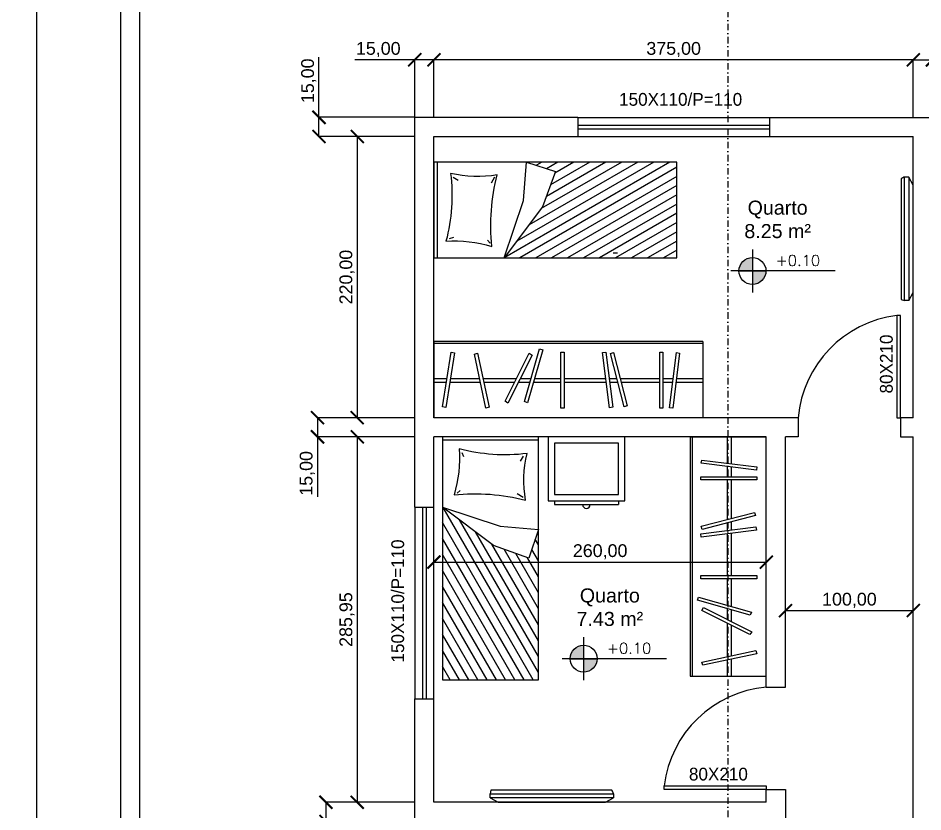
# Model space of a CAD drawing. Header units: metres. Extents: x 13415 to 21618, y 7657 to 10396.
# Drawn here: x 15284 to 15992, y 9153 to 9774 of the extents above; entities that cross this region are included whole.
import ezdxf
from ezdxf.enums import TextEntityAlignment as Align

# ---------------------------------------------------------------- set-up
doc = ezdxf.new("R2010")
doc.units = ezdxf.units.M
doc.header["$LTSCALE"] = 0.2
doc.linetypes.add('DASHDOTX2', pattern=[50.8, 25.4, -12.7, 0, -12.7])
for name, color, linetype in [('01', 1, 'Continuous'), ('02', 2, 'Continuous'), ('03', 3, 'Continuous'), ('04', 4, 'Continuous'), ('05', 5, 'Continuous'), ('06', 6, 'Continuous'), ('ARQ-SÍMBOLOS', 2, 'Continuous'), ('ARQ-TEXTO2', 2, 'Continuous')]:
    doc.layers.add(name, color=color, linetype=linetype)
doc.styles.add('ROMANS', font='romans.shx')
doc.styles.get("Standard").update_dxf_attribs({"font": 'arial.ttf'})
doc.dimstyles.new('Cotas Externas', dxfattribs={"dimtxt": 10, "dimasz": 10.2, "dimexe": 0.125, "dimexo": 0.0625, "dimgap": 2, "dimtad": 1, "dimzin": 1, "dimtxsty": 'Standard', "dimblk": 'ARCHTICK', "dimcen": 0.2, "dimclrd": 2, "dimclre": 2, "dimadec": 0, "dimazin": 0, "dimtfac": 1, "dimtmove": 0, "dimatfit": 3, "dimfxl": 1, "dimarcsym": 0})

# ---------------------------------------------------------------- blocks, each defined once
blk = doc.blocks.new('Solt002')
for p, q in [((-37.5, -5.5), (37.5, -5.5)), ((-25.59, -18.11), (-23.27, -22)), ((22.37, -15.14), (21.16, -18.42)), ((-25.65, -50.32), (-20.91, -47.65)), ((26.07, -47.08), (23.59, -44.94)), ((-37.5, -187.48), (37.06, -58.33)), ((37.5, -58), (-7.5, -73)), ((-2.5, -88), (37.5, -58)), ((-37.5, -174.98), (24.34, -67.87)), ((-33.47, -193), (37.5, -70.07)), ((-7.5, -73), (-37.5, -75.5)), ((-37.5, -75.5), (-30, -98)), ((-37.5, -162.48), (11.61, -77.42)), ((-37.5, -87.48), (-34.97, -83.09)), ((-26.26, -193), (37.5, -82.57)), ((-37.5, -149.98), (-1.12, -86.97)), ((-37.5, -137.48), (-10.65, -90.96)), ((-37.5, -99.98), (-32.33, -91.02)), ((-30, -98), (-2.5, -88)), ((-37.5, -124.98), (-19.78, -94.28)), ((-37.5, -112.48), (-28.91, -97.61)), ((-19.04, -193), (37.5, -95.07)), ((-11.82, -193), (37.5, -107.57)), ((-4.61, -193), (37.5, -120.07)), ((2.61, -193), (37.5, -132.57)), ((9.83, -193), (37.5, -145.07)), ((17.05, -193), (37.5, -157.57)), ((24.26, -193), (37.5, -170.07)), ((31.48, -193), (37.5, -182.57))]:
    blk.add_line(p, q)
blk.add_lwpolyline([(-37.5, -3), (37.5, -3), (37.5, -193), (-37.5, -193)], close=True)
for centre, radius, start, end in [((-11.4, 121.88), 138.97, 262.87129, 284.96727), ((122.85, -19.67), 98.63, 175.76008, 196.90652), ((-114.13, -36.91), 88, 349.80344, 13.73695), ((12.14, -208.01), 160.5, 84.1554, 104.3055)]:
    blk.add_arc(centre, radius, start, end)
blk = doc.blocks.new('Criado006')
for p, q in [((-30, 53), (-30, 3)), ((30, 53), (-30, 53)), ((-25, 53), (-25, 56)), ((25, 56), (-25, 56)), ((25, 53), (25, 56)), ((30, 3), (30, 53)), ((25, 48), (-25, 48)), ((-25, 48), (-25, 8)), ((25, 8), (25, 48)), ((-25, 8), (25, 8)), ((-30, 3), (30, 3))]:
    blk.add_line(p, q)
blk.add_arc((0, 56), 3, 0, 180)
blk = doc.blocks.new('Armario015')
for p, q in [((125, 59.5), (-119.6, 59.5)), ((-119.6, 0), (-119.6, 59.5)), ((125, 0), (125, 59.5)), ((-108.28, 32), (-119.6, 32)), ((-107.72, 29), (-119.6, 29)), ((-107.72, 29), (-119.6, 29)), ((-77.29, 32), (-105.28, 32)), ((-77.29, 32), (-105.28, 32)), ((-78.04, 29), (-104.72, 29)), ((-78.04, 29), (-104.72, 29)), ((-44.55, 29), (-74.99, 29)), ((-46.3, 32), (-74.24, 32)), ((-32.33, 32), (-42.88, 32)), ((-31.33, 29), (-41.13, 29)), ((-4.09, 32), (-29.22, 32)), ((-4.09, 29), (-28.22, 29)), ((37.3, 32), (-1.13, 32)), ((36.86, 29), (-1.13, 29)), ((46.75, 29), (39.84, 29)), ((47.65, 32), (40.29, 32)), ((85.75, 29), (49.83, 29)), ((85.75, 32), (50.73, 32)), ((97.58, 32), (88.71, 32)), ((98, 29), (88.71, 29)), ((125, 32), (100.56, 32)), ((125, 29), (100.99, 29)), ((125, 1.5), (-119.6, 1.5)), ((125, 0), (-119.6, 0))]:
    blk.add_line(p, q)
for points in [[(-103.83, 8.2), (-100.92, 8.75), (-108.95, 51.62), (-111.86, 51.08)], [(-82.84, 9.76), (-79.98, 9.05), (-69.4, 51.37), (-72.27, 52.08)], [(-4.09, 8.34), (-1.13, 8.34), (-1.13, 51.96), (-4.09, 51.96)], [(33.83, 8.6), (36.76, 8.16), (43.15, 51.31), (40.22, 51.75)], [(40.85, 9.34), (43.68, 8.49), (56.21, 50.27), (53.38, 51.12)], [(85.75, 8.34), (88.71, 8.34), (88.71, 51.96), (85.75, 51.96)], [(100.92, 8.58), (103.85, 9), (97.68, 52.18), (94.75, 51.76)], [(-32.88, 8.98), (-30.32, 10.47), (-52.29, 48.15), (-54.85, 46.66)], [(-23.52, 5.57), (-20.72, 6.5), (-34.51, 47.88), (-37.31, 46.95)]]:
    blk.add_lwpolyline(points, close=True)
blk = doc.blocks.new('f')
for p, q in [((22308.27, 6651.54), (22308.27, 6464.27)), ((22308.27, 6651.54), (22367.77, 6651.54)), ((22309.77, 6651.54), (22309.77, 6464.27)), ((22337.27, 6651.54), (22337.27, 6630.89)), ((22340.27, 6651.54), (22340.27, 6630.52)), ((22316.85, 6630.83), (22317.27, 6633.35)), ((22317.27, 6633.35), (22360.45, 6628.05)), ((22360.03, 6625.53), (22316.85, 6630.83)), ((22337.27, 6628.32), (22337.27, 6620.33)), ((22340.27, 6627.96), (22340.27, 6620.33)), ((22360.45, 6628.05), (22360.03, 6625.53)), ((22316.61, 6617.79), (22316.61, 6620.33)), ((22316.61, 6620.33), (22360.23, 6620.33)), ((22360.23, 6620.33), (22360.23, 6617.79)), ((22360.23, 6617.79), (22316.61, 6617.79)), ((22337.27, 6617.79), (22337.27, 6586.9)), ((22340.27, 6617.79), (22340.27, 6587.67)), ((22316.76, 6581.61), (22358.54, 6592.38)), ((22358.54, 6592.38), (22359.39, 6589.95)), ((22359.39, 6589.95), (22317.61, 6579.17)), ((22337.27, 6584.24), (22337.27, 6578.31)), ((22340.27, 6585.02), (22340.27, 6578.69)), ((22316.43, 6575.65), (22359.58, 6581.15)), ((22317.61, 6579.17), (22316.76, 6581.61)), ((22360.02, 6578.63), (22316.87, 6573.14)), ((22340.27, 6576.12), (22340.27, 6543.06)), ((22359.58, 6581.15), (22360.02, 6578.63)), ((22316.87, 6573.14), (22316.43, 6575.65)), ((22337.27, 6575.74), (22337.27, 6543.06)), ((22316.61, 6540.52), (22316.61, 6543.06)), ((22316.61, 6543.06), (22360.23, 6543.06)), ((22360.23, 6540.52), (22316.61, 6540.52)), ((22337.27, 6540.52), (22337.27, 6519.77)), ((22340.27, 6540.52), (22340.27, 6518.92)), ((22360.23, 6543.06), (22360.23, 6540.52)), ((22313.83, 6523.81), (22314.77, 6526.22)), ((22355.22, 6511.95), (22313.83, 6523.81)), ((22314.77, 6526.22), (22356.15, 6514.36)), ((22317.25, 6515.77), (22318.73, 6517.96)), ((22354.93, 6496.87), (22317.25, 6515.77)), ((22318.73, 6517.96), (22356.42, 6499.07)), ((22337.27, 6517.1), (22337.27, 6508.67)), ((22340.27, 6516.24), (22340.27, 6507.17)), ((22356.15, 6514.36), (22355.22, 6511.95)), ((22337.27, 6505.73), (22337.27, 6479.55)), ((22340.27, 6504.22), (22340.27, 6480.19)), ((22356.42, 6499.07), (22354.93, 6496.87)), ((22317.32, 6475.26), (22359.64, 6484.36)), ((22359.64, 6484.36), (22360.35, 6481.89)), ((22360.35, 6481.89), (22318.03, 6472.79)), ((22337.27, 6476.93), (22337.27, 6464.27)), ((22337.27, 6476.93), (22337.27, 6464.27)), ((22340.27, 6477.57), (22340.27, 6464.27)), ((22340.27, 6477.57), (22340.27, 6464.27)), ((22318.03, 6472.79), (22317.32, 6475.26)), ((22308.27, 6464.27), (22367.77, 6464.27))]:
    blk.add_line(p, q)
blk = doc.blocks.new('_ArchTick')
at = {"color": 0, "linetype": 'ByBlock', "const_width": 0.15}
blk.add_lwpolyline([(-0.5, -0.5), (0.5, 0.5)], dxfattribs=at)
blk = doc.blocks.new('*D129')
at = {"layer": '04', "color": 2, "lineweight": -2, "transparency": 16777216}
for p, q in [((15984.34, 9696.53), (15984.34, 9741.59)), ((15984.34, 9741.47), (15999.34, 9741.47)), ((15999.34, 9696.53), (15999.34, 9741.59)), ((15999.34, 9741.47), (16046.31, 9741.47))]:
    blk.add_line(p, q, dxfattribs=at)
at = {"layer": 'Defpoints', "color": 0, "transparency": 16777216}
for p in [(15984.34, 9741.47), (15984.34, 9696.47), (15999.34, 9696.47)]:
    blk.add_point(p, dxfattribs=at)
at = {"layer": '04', "color": 2, "lineweight": -2, "transparency": 16777216, "xscale": 10.2, "yscale": 10.2, "zscale": 10.2, "rotation": 180}
blk.add_blockref('_ArchTick', (15984.34, 9741.47), dxfattribs=at)
at = {"layer": '04', "color": 2, "lineweight": -2, "transparency": 16777216, "xscale": 10.2, "yscale": 10.2, "zscale": 10.2}
blk.add_blockref('_ArchTick', (15999.34, 9741.47), dxfattribs=at)
at = {"layer": '04', "color": 0, "transparency": 16777216, "insert": (16027.93, 9749.48), "char_height": 10, "attachment_point": 5}
blk.add_mtext('15,00', dxfattribs=at)
blk = doc.blocks.new('*D130')
at = {"layer": '04', "color": 2, "lineweight": -2, "transparency": 16777216}
for p, q in [((15609.34, 9696.53), (15609.34, 9741.59)), ((15984.34, 9741.47), (15609.34, 9741.47)), ((15984.34, 9696.53), (15984.34, 9741.59))]:
    blk.add_line(p, q, dxfattribs=at)
at = {"layer": 'Defpoints', "color": 0, "transparency": 16777216}
for p in [(15609.34, 9741.47), (15609.34, 9696.47), (15984.34, 9696.47)]:
    blk.add_point(p, dxfattribs=at)
at = {"layer": '04', "color": 2, "lineweight": -2, "transparency": 16777216, "xscale": 10.2, "yscale": 10.2, "zscale": 10.2, "rotation": 180}
blk.add_blockref('_ArchTick', (15609.34, 9741.47), dxfattribs=at)
at = {"layer": '04', "color": 2, "lineweight": -2, "transparency": 16777216, "xscale": 10.2, "yscale": 10.2, "zscale": 10.2}
blk.add_blockref('_ArchTick', (15984.34, 9741.47), dxfattribs=at)
at = {"layer": '04', "color": 0, "transparency": 16777216, "insert": (15796.84, 9749.48), "char_height": 10, "attachment_point": 5}
blk.add_mtext('375,00', dxfattribs=at)
blk = doc.blocks.new('*D131')
at = {"layer": '04', "color": 2, "lineweight": -2, "transparency": 16777216}
for p, q in [((15594.34, 9741.47), (15547.37, 9741.47)), ((15594.34, 9696.53), (15594.34, 9741.59)), ((15609.34, 9741.47), (15594.34, 9741.47)), ((15609.34, 9696.53), (15609.34, 9741.59))]:
    blk.add_line(p, q, dxfattribs=at)
at = {"layer": 'Defpoints', "color": 0, "transparency": 16777216}
for p in [(15594.34, 9741.47), (15594.34, 9696.47), (15609.34, 9696.47)]:
    blk.add_point(p, dxfattribs=at)
at = {"layer": '04', "color": 2, "lineweight": -2, "transparency": 16777216, "xscale": 10.2, "yscale": 10.2, "zscale": 10.2, "rotation": 180}
blk.add_blockref('_ArchTick', (15594.34, 9741.47), dxfattribs=at)
at = {"layer": '04', "color": 2, "lineweight": -2, "transparency": 16777216, "xscale": 10.2, "yscale": 10.2, "zscale": 10.2}
blk.add_blockref('_ArchTick', (15609.34, 9741.47), dxfattribs=at)
at = {"layer": '04', "color": 0, "transparency": 16777216, "insert": (15565.76, 9749.48), "char_height": 10, "attachment_point": 5}
blk.add_mtext('15,00', dxfattribs=at)
blk = doc.blocks.new('*D134')
at = {"layer": '04', "color": 2, "lineweight": -2, "transparency": 16777216}
for p, q in [((15594.28, 9681.47), (15549.22, 9681.47)), ((15549.34, 9681.47), (15549.34, 9461.47)), ((15594.28, 9461.47), (15549.22, 9461.47))]:
    blk.add_line(p, q, dxfattribs=at)
at = {"layer": 'Defpoints', "color": 0, "transparency": 16777216}
for p in [(15594.34, 9681.47), (15549.34, 9461.47), (15594.34, 9461.47)]:
    blk.add_point(p, dxfattribs=at)
at = {"layer": '04', "color": 2, "lineweight": -2, "transparency": 16777216, "xscale": 10.2, "yscale": 10.2, "zscale": 10.2}
for p, rotation in [((15549.34, 9681.47), 90), ((15549.34, 9461.47), 270)]:
    blk.add_blockref('_ArchTick', p, dxfattribs=dict(at, rotation=rotation))
at = {"layer": '04', "color": 0, "transparency": 16777216, "insert": (15541.33, 9571.47), "char_height": 10, "attachment_point": 5, "rotation": 90}
blk.add_mtext('220,00', dxfattribs=at)
blk = doc.blocks.new('*D135')
at = {"layer": '04', "color": 2, "lineweight": -2, "transparency": 16777216}
for p, q in [((15519.4, 9696.47), (15519.4, 9743.44)), ((15594.28, 9696.47), (15519.28, 9696.47)), ((15519.4, 9681.47), (15519.4, 9696.47)), ((15594.28, 9681.47), (15519.28, 9681.47))]:
    blk.add_line(p, q, dxfattribs=at)
at = {"layer": 'Defpoints', "color": 0, "transparency": 16777216}
for p in [(15519.4, 9696.47), (15594.34, 9696.47), (15594.34, 9681.47)]:
    blk.add_point(p, dxfattribs=at)
at = {"layer": '04', "color": 2, "lineweight": -2, "transparency": 16777216, "xscale": 10.2, "yscale": 10.2, "zscale": 10.2}
for p, rotation in [((15519.4, 9696.47), 90), ((15519.4, 9681.47), 270)]:
    blk.add_blockref('_ArchTick', p, dxfattribs=dict(at, rotation=rotation))
at = {"layer": '04', "color": 0, "transparency": 16777216, "insert": (15511.39, 9725.05), "char_height": 10, "attachment_point": 5, "rotation": 90}
blk.add_mtext('15,00', dxfattribs=at)
blk = doc.blocks.new('*D136')
at = {"layer": '04', "color": 2, "lineweight": -2, "transparency": 16777216}
for p, q in [((15594.28, 9461.47), (15518.11, 9461.47)), ((15518.24, 9461.47), (15518.24, 9446.47)), ((15594.28, 9446.47), (15518.11, 9446.47)), ((15518.24, 9446.47), (15518.24, 9399.5))]:
    blk.add_line(p, q, dxfattribs=at)
at = {"layer": 'Defpoints', "color": 0, "transparency": 16777216}
for p in [(15594.34, 9461.47), (15518.24, 9446.47), (15594.34, 9446.47)]:
    blk.add_point(p, dxfattribs=at)
at = {"layer": '04', "color": 2, "lineweight": -2, "transparency": 16777216, "xscale": 10.2, "yscale": 10.2, "zscale": 10.2}
for p, rotation in [((15518.24, 9461.47), 90), ((15518.24, 9446.47), 270)]:
    blk.add_blockref('_ArchTick', p, dxfattribs=dict(at, rotation=rotation))
at = {"layer": '04', "color": 0, "transparency": 16777216, "insert": (15510.23, 9417.88), "char_height": 10, "attachment_point": 5, "rotation": 90}
blk.add_mtext('15,00', dxfattribs=at)
blk = doc.blocks.new('*D137')
at = {"layer": '04', "color": 2, "lineweight": -2, "transparency": 16777216}
for p, q in [((15594.28, 9446.47), (15549.22, 9446.47)), ((15549.34, 9446.47), (15549.34, 9160.52)), ((15594.28, 9160.52), (15549.22, 9160.52))]:
    blk.add_line(p, q, dxfattribs=at)
at = {"layer": 'Defpoints', "color": 0, "transparency": 16777216}
for p in [(15594.34, 9446.47), (15549.34, 9160.52), (15594.34, 9160.52)]:
    blk.add_point(p, dxfattribs=at)
at = {"layer": '04', "color": 2, "lineweight": -2, "transparency": 16777216, "xscale": 10.2, "yscale": 10.2, "zscale": 10.2}
for p, rotation in [((15549.34, 9446.47), 90), ((15549.34, 9160.52), 270)]:
    blk.add_blockref('_ArchTick', p, dxfattribs=dict(at, rotation=rotation))
at = {"layer": '04', "color": 0, "transparency": 16777216, "insert": (15541.33, 9303.49), "char_height": 10, "attachment_point": 5, "rotation": 90}
blk.add_mtext('285,95', dxfattribs=at)
blk = doc.blocks.new('*D138')
at = {"layer": '04', "color": 2, "lineweight": -2, "transparency": 16777216}
for p, q in [((15594.28, 9160.52), (15524.73, 9160.52)), ((15524.86, 9160.52), (15524.86, 9145.52)), ((15594.28, 9145.52), (15524.73, 9145.52)), ((15524.86, 9145.52), (15524.86, 9098.55))]:
    blk.add_line(p, q, dxfattribs=at)
at = {"layer": 'Defpoints', "color": 0, "transparency": 16777216}
for p in [(15594.34, 9160.52), (15524.86, 9145.52), (15594.34, 9145.52)]:
    blk.add_point(p, dxfattribs=at)
at = {"layer": '04', "color": 2, "lineweight": -2, "transparency": 16777216, "xscale": 10.2, "yscale": 10.2, "zscale": 10.2}
for p, rotation in [((15524.86, 9160.52), 90), ((15524.86, 9145.52), 270)]:
    blk.add_blockref('_ArchTick', p, dxfattribs=dict(at, rotation=rotation))
at = {"layer": '04', "color": 0, "transparency": 16777216, "insert": (15516.85, 9116.93), "char_height": 10, "attachment_point": 5, "rotation": 90}
blk.add_mtext('15,00', dxfattribs=at)
blk = doc.blocks.new('*D164')
at = {"layer": '04', "color": 2, "lineweight": -2, "transparency": 16777216}
for p, q in [((15884.34, 9250.58), (15884.34, 9310.64)), ((15884.34, 9310.52), (15984.34, 9310.52)), ((15984.34, 9250.58), (15984.34, 9310.64))]:
    blk.add_line(p, q, dxfattribs=at)
at = {"layer": 'Defpoints', "color": 0, "transparency": 16777216}
for p in [(15984.34, 9310.52), (15884.34, 9250.52), (15984.34, 9250.52)]:
    blk.add_point(p, dxfattribs=at)
at = {"layer": '04', "color": 2, "lineweight": -2, "transparency": 16777216, "xscale": 10.2, "yscale": 10.2, "zscale": 10.2, "rotation": 180}
blk.add_blockref('_ArchTick', (15884.34, 9310.52), dxfattribs=at)
at = {"layer": '04', "color": 2, "lineweight": -2, "transparency": 16777216, "xscale": 10.2, "yscale": 10.2, "zscale": 10.2}
blk.add_blockref('_ArchTick', (15984.34, 9310.52), dxfattribs=at)
at = {"layer": '04', "color": 0, "transparency": 16777216, "insert": (15934.34, 9318.53), "char_height": 10, "attachment_point": 5}
blk.add_mtext('100,00', dxfattribs=at)
blk = doc.blocks.new('*D165')
at = {"layer": '04', "color": 2, "lineweight": -2, "transparency": 16777216}
for p, q in [((15609.34, 9160.58), (15609.34, 9348.62)), ((15609.34, 9348.49), (15869.34, 9348.49)), ((15869.34, 9254.66), (15869.34, 9348.62))]:
    blk.add_line(p, q, dxfattribs=at)
at = {"layer": 'Defpoints', "color": 0, "transparency": 16777216}
for p in [(15869.34, 9348.49), (15869.34, 9254.6), (15609.34, 9160.52)]:
    blk.add_point(p, dxfattribs=at)
at = {"layer": '04', "color": 2, "lineweight": -2, "transparency": 16777216, "xscale": 10.2, "yscale": 10.2, "zscale": 10.2, "rotation": 180}
blk.add_blockref('_ArchTick', (15609.34, 9348.49), dxfattribs=at)
at = {"layer": '04', "color": 2, "lineweight": -2, "transparency": 16777216, "xscale": 10.2, "yscale": 10.2, "zscale": 10.2}
blk.add_blockref('_ArchTick', (15869.34, 9348.49), dxfattribs=at)
at = {"layer": '04', "color": 0, "transparency": 16777216, "insert": (15739.34, 9356.5), "char_height": 10, "attachment_point": 5}
blk.add_mtext('260,00', dxfattribs=at)
blk = doc.blocks.new('Nível_Planta')
at = {"layer": 'ARQ-SÍMBOLOS', "ltscale": 0.1}
h = blk.add_hatch(color=1, dxfattribs=at)
h.dxf.hatch_style = 1
h.paths.add_polyline_path([(-0.25, 0), (0, 0), (0, 0.25, 0.414214)])
h.paths.add_polyline_path([(0.25, 0), (0, 0), (0, -0.25, 0.414214)])
at = {"layer": 'ARQ-SÍMBOLOS', "color": 1}
for p, q in [((0, 0.4), (0, -0.4)), ((1.535, 0), (-0.4, 0))]:
    blk.add_line(p, q, dxfattribs=at)
at = {"layer": 'ARQ-SÍMBOLOS', "color": 1, "ltscale": 0.1}
blk.add_line((-0.25, 0), (0.25, 0), dxfattribs=at)
at = {"layer": 'ARQ-SÍMBOLOS', "color": 1}
blk.add_circle((0, 0), 0.25, dxfattribs=at)
at = {"layer": 'ARQ-TEXTO2', "style": 'ROMANS'}
blk.add_attdef('NIVEL-ACABADO', text='', height=0.2, dxfattribs=at).set_placement((0.432, 0.034), align=Align.BOTTOM_LEFT)
blk = doc.blocks.new('*D210')
at = {"layer": '04', "color": 2, "lineweight": -2, "transparency": 16777216}
for p, q in [((15364.28, 10291.16), (15298.45, 10291.16)), ((15298.58, 7908.43), (15298.58, 10291.16)), ((15364.28, 7908.43), (15298.45, 7908.43))]:
    blk.add_line(p, q, dxfattribs=at)
at = {"layer": 'Defpoints', "color": 0, "transparency": 16777216}
for p in [(15298.58, 10291.16), (15364.34, 10291.16), (15364.34, 7908.43)]:
    blk.add_point(p, dxfattribs=at)
at = {"layer": '04', "color": 2, "lineweight": -2, "transparency": 16777216, "xscale": 10.2, "yscale": 10.2, "zscale": 10.2}
for p, rotation in [((15298.58, 10291.16), 90), ((15298.58, 7908.43), 270)]:
    blk.add_blockref('_ArchTick', p, dxfattribs=dict(at, rotation=rotation))
at = {"layer": '04', "color": 0, "transparency": 16777216, "insert": (15290.57, 9099.79), "char_height": 10, "attachment_point": 5, "rotation": 90}
blk.add_mtext('2382,73', dxfattribs=at)

msp = doc.modelspace()

# ---------------------------------------------------------------- linework, layer by layer
at = {"color": 8, "linetype": 'Continuous'}
for p, q in [((15974.924, 9648.422), (15974.924, 9553.921)), ((15977.569, 9553.195), (15977.569, 9649.738)), ((15980.955, 9649.738), (15977.569, 9649.738)), ((15749.624, 9590.392), (15753.01, 9590.392)), ((15974.924, 9553.921), (15977.569, 9553.195)), ((15980.955, 9553.195), (15977.569, 9553.195)), ((15653.948, 9169.933), (15653.222, 9167.288)), ((15653.222, 9163.903), (15653.222, 9167.288)), ((15653.222, 9167.288), (15749.764, 9167.288)), ((15748.449, 9169.933), (15653.948, 9169.933)), ((15749.764, 9167.288), (15749.764, 9163.903))]:
    msp.add_line(p, q, dxfattribs=at)
for points in [[(15984.34, 9643.423), (15980.955, 9649.738), (15980.955, 9553.195), (15984.34, 9559.509)], [(15743.45, 9160.517), (15749.764, 9163.903), (15653.222, 9163.903), (15659.536, 9160.517)]]:
    msp.add_lwpolyline(points, close=True, dxfattribs=at)
for centre, start, end in [((15979.062, 9643.418), 103.290848, 129.585577), ((15743.445, 9165.795), 13.290848, 39.585577)]:
    msp.add_arc(centre, 6.493, start, end, dxfattribs=at)
at = {"layer": '01'}
for centre, start, end in [((15982.191, 9453.966), 97.069014, 175.120367), ((15876.84, 9162.666), 94.879633, 172.930986)]:
    msp.add_arc(centre, 88.17, start, end, dxfattribs=at)
at = {"layer": '02'}
for p, q in [((15721.84, 9696.466), (15871.84, 9696.466)), ((15721.84, 9681.466), (15871.84, 9681.466)), ((15594.34, 9391.466), (15594.34, 9241.466))]:
    msp.add_line(p, q, dxfattribs=at)
at = {"layer": '02', "linetype": 'ByBlock'}
msp.add_line((15609.34, 9241.466), (15609.34, 9391.466), dxfattribs=at)
at = {"layer": '02'}
for points in [[(15974.34, 9461.466), (15974.34, 9541.466), (15971.34, 9541.466), (15971.34, 9461.466), (15974.34, 9461.466)], [(15869.34, 9170.517), (15789.34, 9170.517), (15789.34, 9173.517), (15869.34, 9173.517), (15869.34, 9170.517)]]:
    msp.add_lwpolyline(points, dxfattribs=at)
at = {"layer": '03'}
for p, q in [((15721.84, 9690.466), (15871.84, 9690.466)), ((15721.84, 9687.466), (15871.84, 9687.466)), ((15600.34, 9391.466), (15600.34, 9241.466)), ((15603.34, 9391.466), (15603.34, 9241.466))]:
    msp.add_line(p, q, dxfattribs=at)
at = {"layer": '04', "linetype": 'DASHDOTX2'}
msp.add_line((15839.34, 10303.174), (15839.34, 7773.383), dxfattribs=at)
at = {"layer": '06'}
for p, q in [((15364.34, 7908.428), (15364.34, 10291.157)), ((15379.34, 7923.428), (15379.34, 10276.157)), ((15594.34, 9391.466), (15594.34, 9696.466)), ((15721.84, 9696.466), (15594.34, 9696.466)), ((15721.84, 9696.466), (15721.84, 9681.466)), ((15871.84, 9696.466), (15871.84, 9681.466)), ((15609.34, 9681.466), (15721.84, 9681.466)), ((15609.34, 9461.466), (15609.34, 9681.466)), ((15871.84, 9681.466), (15984.34, 9681.466)), ((15984.34, 9461.466), (15984.34, 9681.466)), ((15894.34, 9461.466), (15609.34, 9461.466)), ((15894.34, 9461.466), (15894.34, 9446.466)), ((15984.34, 9461.466), (15974.34, 9461.466)), ((15974.34, 9461.466), (15974.34, 9446.466)), ((15609.34, 9391.466), (15609.34, 9446.466)), ((15869.34, 9446.466), (15609.34, 9446.466)), ((15869.34, 9250.517), (15869.34, 9446.466)), ((15884.34, 9250.517), (15884.34, 9446.466)), ((15894.34, 9446.466), (15884.34, 9446.466)), ((15974.34, 9446.466), (15984.34, 9446.466)), ((15984.34, 9115.517), (15984.34, 9446.466)), ((15594.34, 9391.466), (15609.34, 9391.466)), ((15869.34, 9250.517), (15884.34, 9250.517)), ((15594.34, 9115.517), (15594.34, 9241.466)), ((15594.34, 9241.466), (15609.34, 9241.466)), ((15609.34, 9160.517), (15609.34, 9241.466)), ((15869.34, 9160.517), (15869.34, 9170.517)), ((15869.34, 9170.517), (15884.34, 9170.517)), ((15884.34, 9170.517), (15884.34, 9135.517)), ((15869.34, 9160.517), (15609.34, 9160.517))]:
    msp.add_line(p, q, dxfattribs=at)
msp.add_lwpolyline([(15871.84, 9696.466), (15999.34, 9696.466), (15999.34, 9425.042), (16009.34, 9425.042)], dxfattribs=at)

# ---------------------------------------------------------------- block references
at = {"layer": '01'}
for name, p, xscale, rotation in [('Solt002', (15606.34, 9623.966), -1, 90), ('Armario015', (15712.199, 9520.966), -0.86, 180)]:
    msp.add_blockref(name, p, dxfattribs=dict(at, xscale=xscale, rotation=rotation))
at = {"layer": '01', "xscale": -1}
msp.add_blockref('Solt002', (15653.538, 9449.466), dxfattribs=at)
at = {"layer": '01', "rotation": 180}
msp.add_blockref('Criado006', (15728.602, 9449.466), dxfattribs=at)
at = {"layer": '02'}
msp.add_blockref('f', (-6498.428, 2794.926), dxfattribs=at)
at = {"layer": 'ARQ-SÍMBOLOS'}
ref = msp.add_blockref('Nível_Planta', (15858.502, 9576.298), dxfattribs=dict(at, xscale=42.1875, yscale=42.1875, zscale=42.1875))
ref.add_attrib('NIVEL-ACABADO', '+0.10', dxfattribs={"layer": 'ARQ-TEXTO2', "color": 1, "height": 8.4375, "style": 'ROMANS'}).set_placement((15876.742, 9577.724), align=Align.BOTTOM_LEFT)
ref = msp.add_blockref('Nível_Planta', (15726.405, 9272.892), dxfattribs=dict(at, xscale=42.1875, yscale=42.1875, zscale=42.1875))
ref.add_attrib('NIVEL-ACABADO', '+0.10', dxfattribs={"layer": 'ARQ-TEXTO2', "color": 1, "height": 8.4375, "style": 'ROMANS'}).set_placement((15744.644, 9274.318), align=Align.BOTTOM_LEFT)

# ---------------------------------------------------------------- texts
at = {"layer": '02', "char_height": 10, "attachment_point": 1}
for s, insert in [('\\pxqc;{\\Famgdtans dwe edits|c0;150X110/P=110}', (15662.432, 9715.525)), ('\\pxqc;{\\Famgdtans dwe edits|c0;80X210}', (15691.961, 9187.602))]:
    msp.add_mtext_dynamic_manual_height_columns(s, width=279.77916, gutter_width=12.5, heights=[0], dxfattribs=dict(at, insert=insert))
at = {"layer": '02', "char_height": 10, "attachment_point": 1, "rotation": 90}
for s, insert in [('\\pxqc;{\\Famgdtans dwe edits|c0;80X210}', (15958.232, 9363.567)), ('\\pxqc;{\\Famgdtans dwe edits|c0;150X110/P=110}', (15575.972, 9178.152))]:
    msp.add_mtext_dynamic_manual_height_columns(s, width=279.77916, gutter_width=12.5, heights=[0], dxfattribs=dict(at, insert=insert))
at = {"layer": '05', "char_height": 11, "attachment_point": 1}
for s, width, insert in [('\\pxqc;{\\C1;Quarto\\P8.25 m²}', 228.34082, (15764.034, 9631.298)), ('\\pxqc;{\\C1;Quarto\\P7.43 m²}', 180.80277, (15656.532, 9327.865))]:
    msp.add_mtext_dynamic_manual_height_columns(s, width=width, gutter_width=125, heights=[0], dxfattribs=dict(at, insert=insert))

# ---------------------------------------------------------------- dimensions: what is measured, and where the dimension line sits
at = {"layer": '04'}
for base, p1, p2, picture, middle in [((15298.576, 10291.157), (15364.34, 7908.428), (15364.34, 10291.157), '*D210', (15290.566, 9099.792)), ((15549.34, 9461.466), (15594.34, 9681.466), (15594.34, 9461.466), '*D134', (15541.331, 9571.466)), ((15549.34, 9160.517), (15594.34, 9446.466), (15594.34, 9160.517), '*D137', (15541.331, 9303.492))]:
    dim = msp.add_linear_dim(base=base, p1=p1, p2=p2, angle=90, dimstyle='Cotas Externas', override={"dimtxt": 10}, dxfattribs=at)
    dim.commit()
    dim.dimension.update_dxf_attribs({"geometry": picture, "text_midpoint": middle})
for base, p1, p2, picture, middle in [((15594.34, 9741.466), (15609.34, 9696.466), (15594.34, 9696.466), '*D131', (15565.756, 9749.476)), ((15609.34, 9741.466), (15984.34, 9696.466), (15609.34, 9696.466), '*D130', (15796.84, 9749.476)), ((15984.34, 9310.517), (15884.34, 9250.517), (15984.34, 9250.517), '*D164', (15934.34, 9318.527))]:
    dim = msp.add_linear_dim(base=base, p1=p1, p2=p2, dimstyle='Cotas Externas', override={"dimtxt": 10}, dxfattribs=at)
    dim.commit()
    dim.dimension.update_dxf_attribs({"geometry": picture, "text_midpoint": middle})
dim = msp.add_linear_dim(base=(15984.34, 9741.466), p1=(15999.34, 9696.466), p2=(15984.34, 9696.466), dimstyle='Cotas Externas', override={"dimtxt": 10}, dxfattribs=at)
dim.commit()
dim.dimension.update_dxf_attribs({"geometry": '*D129', "text_midpoint": (16027.925, 9741.466), "dimtype": 160})
for base, p1, p2, picture, middle in [((15519.401, 9696.466), (15594.34, 9681.466), (15594.34, 9696.466), '*D135', (15511.392, 9725.051)), ((15518.239, 9446.466), (15594.34, 9461.466), (15594.34, 9446.466), '*D136', (15510.229, 9417.882)), ((15524.859, 9145.517), (15594.34, 9160.517), (15594.34, 9145.517), '*D138', (15516.849, 9116.932))]:
    dim = msp.add_linear_dim(base=base, p1=p1, p2=p2, angle=90, dimstyle='Cotas Externas', dxfattribs=at)
    dim.commit()
    dim.dimension.update_dxf_attribs({"geometry": picture, "text_midpoint": middle})
dim = msp.add_linear_dim(base=(15869.34, 9348.492), p1=(15609.34, 9160.517), p2=(15869.34, 9254.598), dimstyle='Cotas Externas', dxfattribs=at)
dim.commit()
dim.dimension.update_dxf_attribs({"geometry": '*D165', "text_midpoint": (15739.34, 9356.501)})

doc.saveas('drawing.dxf')
